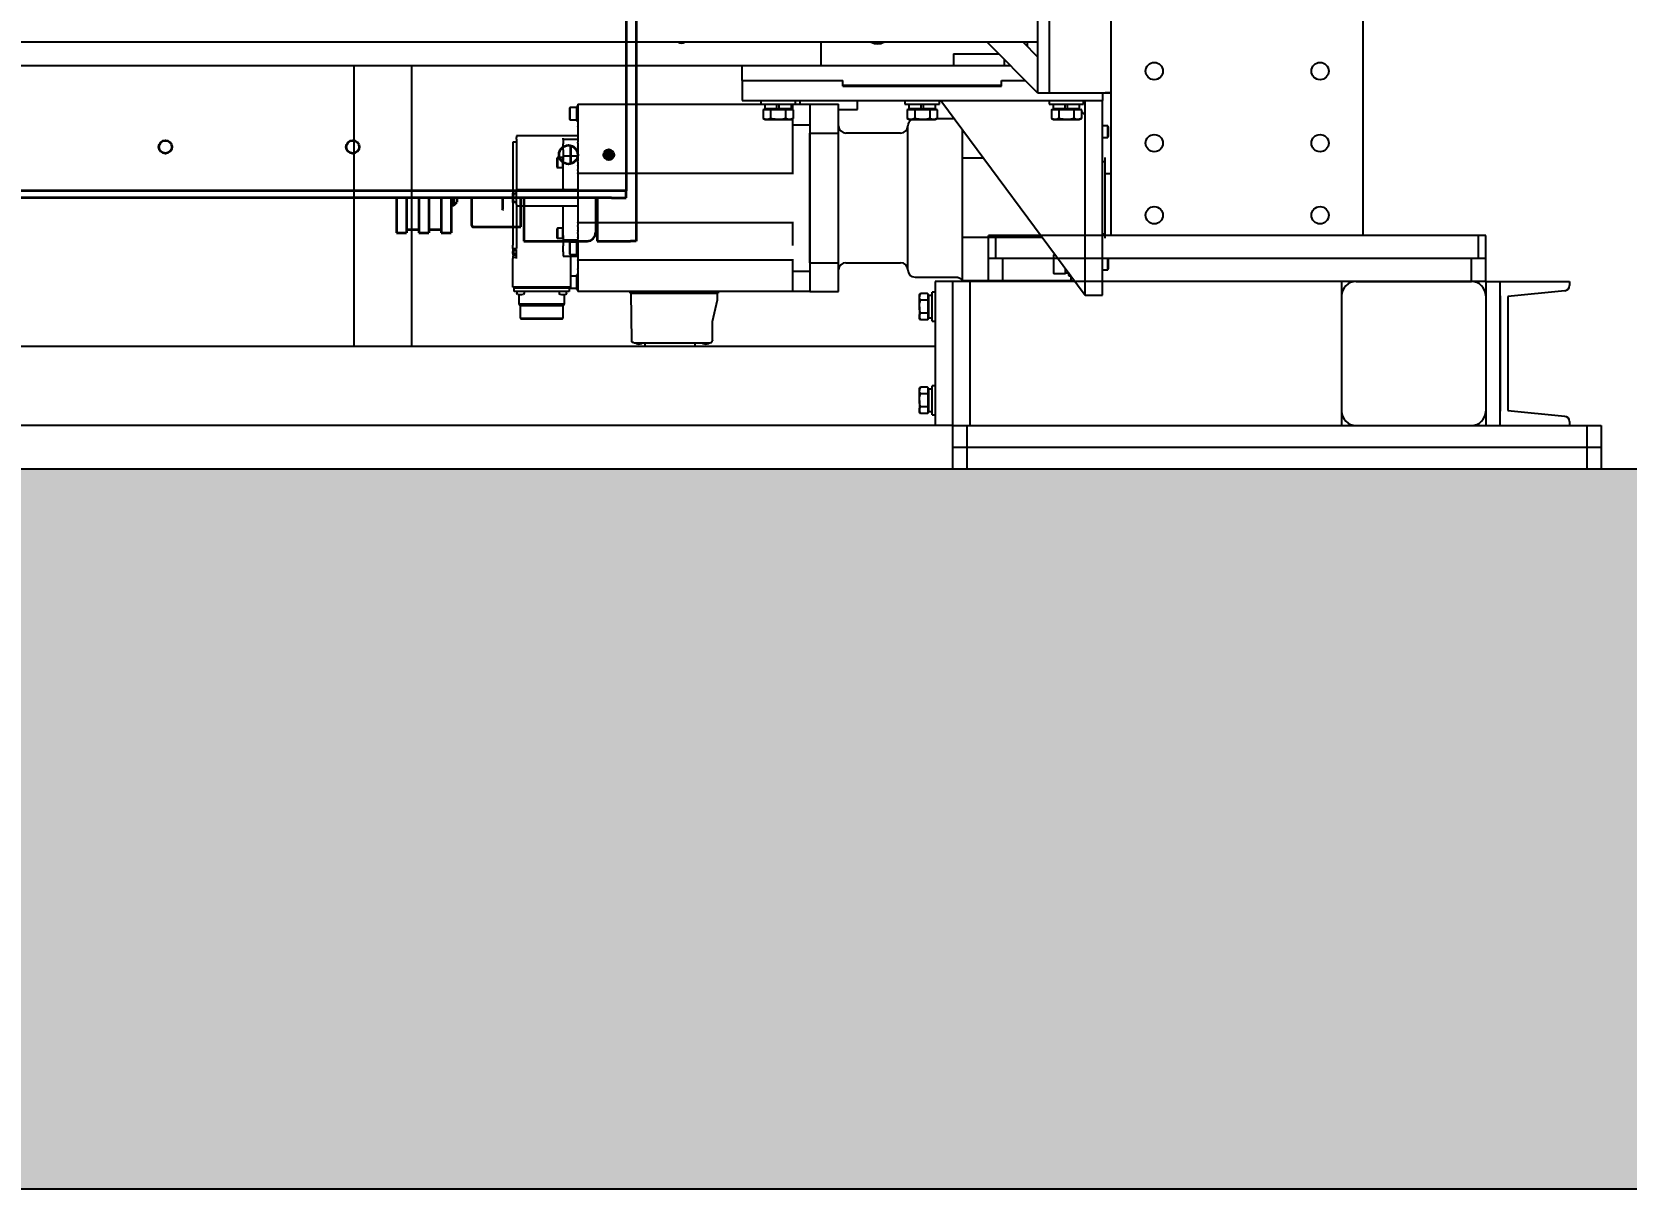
# Model space of a CAD drawing. Header units: millimetres. Extents: x 2509 to 128734, y 2492 to 91667.
# Drawn here: x 116866 to 117972, y 39794 to 40597 of the extents above; entities that cross this region are included whole.
import ezdxf

# ---------------------------------------------------------------- set-up
doc = ezdxf.new("R2010")
doc.units = ezdxf.units.MM
doc.layers.add('SR-提升机', color=7, linetype='Continuous')
doc.layers.add('SR-货物', color=7, linetype='Continuous', lineweight=35)
doc.layers.add('SR-输送线', color=7, linetype='Continuous', lineweight=35)
doc.styles.add('DIM_FONT', font='SIMPLEX.shx', dxfattribs={"width": 0.8})
doc.dimstyles.new('DIMN25', dxfattribs={"dimscale": 0.25, "dimtxt": 300, "dimasz": 100, "dimexe": 250, "dimexo": 300, "dimgap": 150, "dimtad": 1, "dimdec": 0, "dimzin": 0, "dimdsep": 46, "dimtxsty": 'DIM_FONT', "dimblk": 'ARCHTICK', "dimcen": 0.09, "dimclrt": 7, "dimazin": 2, "dimtfac": 1, "dimtdec": 0, "dimtix": 1, "dimtmove": 2, "dimatfit": 3, "dimfxl": 1, "dimtolj": 1, "dimtzin": 0, "dimarcsym": 0})

# ---------------------------------------------------------------- blocks, each defined once
blk = doc.blocks.new('_ArchTick')
at = {"color": 0, "linetype": 'ByBlock', "const_width": 0.15}
blk.add_lwpolyline([(-0.5, -0.5), (0.5, 0.5)], dxfattribs=at)
blk = doc.blocks.new('*D266')
at = {"color": 0, "lineweight": -2, "transparency": 16777216}
for p, q in [((117639.3, 46691.5), (118583.7, 46691.5)), ((118521.2, 46691.5), (118521.2, 40293.9)), ((118029.6, 40293.9), (118583.7, 40293.9))]:
    blk.add_line(p, q, dxfattribs=at)
at = {"layer": 'DEFPOINTS', "color": 0, "transparency": 16777216}
for p in [(117564.3, 46691.5), (117954.6, 40293.9), (118521.2, 40293.9)]:
    blk.add_point(p, dxfattribs=at)
at = {"color": 0, "lineweight": -2, "transparency": 16777216, "xscale": 25, "yscale": 25, "zscale": 25}
for p, rotation in [((118521.2, 46691.5), 90), ((118521.2, 40293.9), 270)]:
    blk.add_blockref('_ArchTick', p, dxfattribs=dict(at, rotation=rotation))
at = {"color": 7, "transparency": 16777216, "insert": (118446.2, 43492.7), "char_height": 75, "attachment_point": 5, "rotation": 90, "style": 'DIM_FONT'}
blk.add_mtext('\\A1;6398', dxfattribs=at)
blk = doc.blocks.new('提升平台内链条机-3')
at = {"color": 7, "linetype": 'Continuous', "lineweight": 35}
for p, q in [((117270.1, -28944.3), (117270.1, -29249.3)), ((117263.1, -29048.3), (117263.1, -29210.3)), ((117224.6, -29183), (117224.6, -29194)), ((117224.6, -29194), (117224.6, -29195.6)), ((117249.1, -29189.1), (117253.1, -29189.1)), ((117263.1, -29210.3), (117263.1, -29214.3)), ((117253.1, -29214.3), (116093.1, -29214.3)), ((117253.1, -29219.3), (116093.1, -29219.3)), ((117103.9, -29219.3), (117103.9, -29243.5)), ((117110.9, -29219.3), (117110.9, -29243.5)), ((117119.4, -29219.3), (117119.4, -29243.5)), ((117126.4, -29219.3), (117126.4, -29243.5)), ((117134.9, -29219.3), (117134.9, -29243.5)), ((117141.9, -29219.3), (117141.9, -29243.5)), ((117143.7, -29224.3), (117143.7, -29219.3)), ((117145.7, -29219.3), (117145.7, -29222.3)), ((117156.1, -29238.5), (117156.1, -29219.3)), ((117177.6, -29227.3), (117177.6, -29219.3)), ((117190.1, -29234.4), (117190.1, -29219.3)), ((117192.1, -29219.3), (117192.1, -29249.3)), ((117242.1, -29219.3), (117242.1, -29243.3)), ((117243.1, -29219.3), (117243.1, -29249.3)), ((117263.1, -29214.3), (117253.1, -29214.3)), ((117253.1, -29219.3), (117263.1, -29219.3)), ((117263.1, -29219.3), (117263.1, -29214.3)), ((117141.9, -29224.3), (117143.7, -29224.3)), ((117143.7, -29224.3), (117145.7, -29222.3)), ((117177.5, -29227.7), (117177.6, -29227.3)), ((117103.9, -29243.5), (117110.9, -29243.5)), ((117110.9, -29241.3), (117119.4, -29241.3)), ((117119.4, -29243.5), (117126.4, -29243.5)), ((117119.4, -29243.5), (117126.4, -29243.5)), ((117126.4, -29241.3), (117134.9, -29241.3)), ((117134.9, -29243.5), (117141.9, -29243.5)), ((117156.9, -29239.3), (117190.1, -29239.3)), ((117190.1, -29239.3), (117190.1, -29234.4)), ((117242.1, -29242.2), (117243.1, -29242.2)), ((117192.1, -29249.3), (117204.1, -29249.3)), ((117204.1, -29249.3), (117236.1, -29249.3)), ((117243.1, -29249.3), (117266.1, -29249.3)), ((117270.1, -29249.3), (117266.1, -29249.3))]:
    blk.add_line(p, q, dxfattribs=at)
for centre, radius in [((116943.5, -29183.9), 4.5), ((117073.5, -29183.9), 4.5), ((117223.1, -29189.3), 6.5), ((117251.1, -29189.3), 3.5), ((117251.1, -29189.3), 2)]:
    blk.add_circle(centre, radius, dxfattribs=at)
for centre, radius, start, end in [((117156.9, -29238.5), 0.778, 180, 270), ((117236.1, -29243.3), 6, 270, 0)]:
    blk.add_arc(centre, radius, start, end, dxfattribs=at)
blk = doc.blocks.new('三代车提升机底框正视图')
at = {"layer": 'SR-提升机'}
for p, q in [((926, 132), (926, 1976)), ((1101, 132), (1101, 1976)), ((875, 361), (875, 231)), ((883, 361), (883, 231)), ((875, 266), (-875, 266)), ((724.8, 250), (724.8, 266)), ((875, 231), (840, 266)), ((865, 266), (875, 256)), ((867.8, 266), (867.8, 263.2)), ((816.8, 258), (816.8, 250)), ((816.8, 258), (848, 258)), ((-856, 250), (724.8, 250)), ((401, 55), (401, 250)), ((441, 55), (441, 250)), ((670, 239.5), (670, 250)), ((724.8, 250), (816.8, 250)), ((816.8, 250), (851.8, 250)), ((851.8, 254.2), (851.8, 250)), ((851.8, 250), (856, 250)), ((670, 239.5), (670, 225.5)), ((670, 239.5), (740, 239.5)), ((740, 235.5), (740, 239.5)), ((850, 236), (740, 236)), ((740, 235.5), (850, 235.5)), ((750, 235.5), (750, 236)), ((789, 236), (789, 235.5)), ((801, 235.5), (801, 236)), ((820, 236), (820, 235.5)), ((837.3, 235.5), (838.3, 236)), ((850, 235.5), (850, 239.5)), ((850, 239.5), (866.5, 239.5)), ((556, 221.5), (555.2, 221.5)), ((555.2, 221.5), (555.2, 216.5)), ((556, 223), (683, 223)), ((556, 223), (556, 222.5)), ((556, 222.5), (556, 207.6)), ((670, 225.5), (920, 225.5)), ((683, 225.5), (683, 223)), ((683, 223), (695, 223)), ((685.8, 223), (685.8, 219.9)), ((694.2, 219.9), (694.2, 223)), ((695, 223), (707, 223)), ((695.8, 219.9), (695.8, 223)), ((704.2, 219.9), (704.2, 223)), ((705, 223), (705, 219.4)), ((707, 223), (707, 225.5)), ((707, 223), (717, 223)), ((710, 225.5), (710, 223)), ((717, 223), (737, 223)), ((717, 223), (717, 208.8)), ((737, 203), (737, 223)), ((750, 219.3), (750, 225.5)), ((783, 225.5), (783, 223)), ((783, 223), (795, 223)), ((785.8, 223), (785.8, 219.9)), ((794.2, 219.9), (794.2, 223)), ((795, 223), (807, 223)), ((795.8, 219.9), (795.8, 223)), ((804.2, 219.9), (804.2, 223)), ((807, 223), (807, 225.5)), ((808, 225.5), (908, 90.5)), ((875, 231), (883, 231)), ((883, 231), (926, 231)), ((883, 225.5), (883, 223)), ((883, 223), (895, 223)), ((885.8, 223), (885.8, 219.9)), ((894.2, 219.9), (894.2, 223)), ((895, 223), (907, 223)), ((895.8, 219.9), (895.8, 223)), ((904.2, 219.9), (904.2, 223)), ((907, 223), (907, 225.5)), ((908, 90.5), (908, 225.5)), ((920, 231), (920, 225.5)), ((920, 90.5), (920, 225.5)), ((926, 231), (922, 231)), ((550.6, 220.7), (550.2, 220.3)), ((550.2, 220.3), (550.2, 216.5)), ((550.2, 216.5), (550.2, 212.7)), ((550.2, 212.7), (550.6, 212.3)), ((555.2, 220.7), (550.6, 220.7)), ((550.6, 220.7), (550.6, 216.5)), ((550.6, 216.5), (550.6, 212.3)), ((550.6, 212.3), (555.2, 212.3)), ((555.2, 216.5), (555.2, 211.5)), ((555.2, 211.5), (556, 211.5)), ((685, 219.3), (684.6, 219.1)), ((684.6, 219.1), (685, 219.3)), ((684.6, 219.1), (684.6, 213.2)), ((684.6, 213.2), (686, 212.4)), ((685, 219.3), (687.2, 219.3)), ((685, 219.3), (685, 219.3)), ((694.2, 219.9), (685.8, 219.9)), ((686, 219.9), (686, 219.3)), ((686, 212.4), (687.2, 212.4)), ((687.2, 219.3), (689.4, 219.3)), ((687.2, 212.4), (695, 212.4)), ((689.4, 219.3), (689.8, 219.1)), ((690.6, 219.3), (689.4, 219.3)), ((689.8, 219.1), (690.6, 219.3)), ((689.8, 219.1), (689.8, 213.2)), ((690.6, 219.3), (695, 219.3)), ((694.2, 219.9), (695.8, 219.9)), ((695, 219.3), (699.4, 219.3)), ((695, 212.4), (702.8, 212.4)), ((704.2, 219.9), (695.8, 219.9)), ((699.4, 219.3), (700.2, 219.1)), ((700.6, 219.3), (699.4, 219.3)), ((700.2, 219.1), (700.6, 219.3)), ((700.2, 219.1), (700.2, 213.2)), ((700.6, 219.3), (702.8, 219.3)), ((702.8, 219.3), (705, 219.3)), ((702.8, 212.4), (704, 212.4)), ((704, 219.3), (704, 219.9)), ((704, 212.4), (705.4, 213.2)), ((705.4, 219.1), (705, 219.3)), ((705, 219.3), (705.4, 219.1)), ((705, 219.3), (705, 219.3)), ((705, 213), (705, 208.8)), ((705.4, 219.1), (705.4, 213.2)), ((737, 219.3), (750, 219.3)), ((785, 219.3), (784.6, 219.1)), ((784.6, 219.1), (785, 219.3)), ((784.6, 219.1), (784.6, 213.2)), ((784.6, 213.2), (786, 212.4)), ((785, 219.3), (787.2, 219.3)), ((785, 219.3), (785, 219.3)), ((794.2, 219.9), (785.8, 219.9)), ((786, 219.9), (786, 219.3)), ((786, 212.4), (787.2, 212.4)), ((787.2, 219.3), (789.4, 219.3)), ((787.2, 212.4), (795, 212.4)), ((789.4, 219.3), (789.8, 219.1)), ((790.6, 219.3), (789.4, 219.3)), ((789.8, 219.1), (790.6, 219.3)), ((789.8, 219.1), (789.8, 213.2)), ((790.6, 219.3), (795, 219.3)), ((794.2, 219.9), (795.8, 219.9)), ((795, 219.3), (799.4, 219.3)), ((795, 212.4), (802.8, 212.4)), ((804.2, 219.9), (795.8, 219.9)), ((799.4, 219.3), (800.2, 219.1)), ((800.6, 219.3), (799.4, 219.3)), ((800.2, 219.1), (800.6, 219.3)), ((800.2, 219.1), (800.2, 213.2)), ((800.6, 219.3), (802.8, 219.3)), ((802.8, 219.3), (805, 219.3)), ((802.8, 212.4), (804, 212.4)), ((804, 219.3), (804, 219.9)), ((804, 212.4), (805.4, 213.2)), ((805.4, 219.1), (805, 219.3)), ((805, 219.3), (805.4, 219.1)), ((805, 219.3), (805, 219.3)), ((817.3, 213), (805, 213)), ((805.4, 219.1), (805.4, 213.2)), ((885, 219.3), (884.6, 219.1)), ((884.6, 219.1), (885, 219.3)), ((884.6, 219.1), (884.6, 213.2)), ((884.6, 213.2), (886, 212.4)), ((885, 219.3), (887.2, 219.3)), ((885, 219.3), (885, 219.3)), ((894.2, 219.9), (885.8, 219.9)), ((886, 219.9), (886, 219.3)), ((886, 212.4), (887.2, 212.4)), ((887.2, 219.3), (889.4, 219.3)), ((887.2, 212.4), (895, 212.4)), ((889.4, 219.3), (889.8, 219.1)), ((890.6, 219.3), (889.4, 219.3)), ((889.8, 219.1), (890.6, 219.3)), ((889.8, 219.1), (889.8, 213.2)), ((890.6, 219.3), (895, 219.3)), ((894.2, 219.9), (895.8, 219.9)), ((895, 219.3), (899.4, 219.3)), ((895, 212.4), (902.8, 212.4)), ((904.2, 219.9), (895.8, 219.9)), ((899.4, 219.3), (900.2, 219.1)), ((900.6, 219.3), (899.4, 219.3)), ((900.2, 219.1), (900.6, 219.3)), ((900.2, 219.1), (900.2, 213.2)), ((900.6, 219.3), (902.8, 219.3)), ((902.8, 219.3), (905, 219.3)), ((902.8, 212.4), (904, 212.4)), ((904, 219.3), (904, 219.9)), ((904.2, 219.3), (904, 219.5)), ((904, 212.4), (905.4, 213.2)), ((905.4, 219.1), (905, 219.3)), ((905, 219.3), (905.4, 219.1)), ((905, 219.3), (905, 219.3)), ((905.4, 219.1), (905.4, 213.2)), ((908, 215.5), (905.4, 218.1)), ((556, 201), (513.5, 201)), ((513.5, 201), (513.5, 200)), ((513.5, 198.8), (513.5, 200)), ((546, 198.5), (546, 199.5)), ((556, 207.3), (556, 207.6)), ((556, 207.3), (556, 200.8)), ((556, 200.6), (556, 200.8)), ((556, 200.6), (556, 199.7)), ((556, 199.7), (556, 197.3)), ((705, 208.8), (705, 198.5)), ((705, 208.8), (717, 208.8)), ((717, 208.8), (717, 107.2)), ((717, 203), (737, 203)), ((717, 113), (717, 203)), ((737, 113), (737, 203)), ((780, 203), (742, 203)), ((785, 158), (785, 208)), ((823, 185.5), (823, 205.3)), ((923.7, 208), (920, 208)), ((920, 200), (923.7, 200)), ((924.3, 206.9), (923.7, 208)), ((923.7, 200), (923.7, 208)), ((923.7, 200), (924.3, 201)), ((924.3, 201), (924.3, 206.9)), ((513.5, 196.7), (511, 196.7)), ((511, 196.7), (511, 161.8)), ((511, 196.7), (511, 196.7)), ((513.5, 198.8), (513.5, 196.8)), ((513.5, 196.8), (513.5, 165.1)), ((556, 198.5), (546, 198.5)), ((546, 198.5), (546, 195.5)), ((546, 191.3), (546, 195.5)), ((546, 191.3), (546, 189.8)), ((546, 189.8), (546, 187.6)), ((556, 197.3), (556, 196.6)), ((556, 195.9), (556, 196.6)), ((556, 195.9), (556, 193.5)), ((556, 193.3), (556, 193.5)), ((556, 193.3), (556, 192.7)), ((556, 192.7), (556, 190.3)), ((556, 190.3), (556, 189.9)), ((556, 189.2), (556, 189.9)), ((556, 189.2), (556, 186.8)), ((705, 198.5), (705, 191.5)), ((705, 191.5), (705, 185)), ((541.9, 186), (541.5, 185.6)), ((541.5, 179.4), (541.9, 179)), ((545.5, 186), (541.9, 186)), ((541.9, 186), (541.9, 182.5)), ((541.9, 182.5), (541.9, 179)), ((541.9, 179), (545.5, 179)), ((546, 186.5), (545.5, 186.5)), ((545.5, 186.5), (545.5, 182.5)), ((545.5, 182.5), (545.5, 178.5)), ((545.5, 178.5), (546, 178.5)), ((546, 187.6), (546, 187)), ((556, 187), (546, 187)), ((546, 187), (546, 184)), ((546, 164.5), (546, 184)), ((556, 186.5), (556, 186.8)), ((556, 186.5), (556, 186.2)), ((556, 186.2), (556, 183.8)), ((556, 183.8), (556, 183.6)), ((556, 182.9), (556, 183.6)), ((556, 182.9), (556, 180.7)), ((556, 180.4), (556, 180.7)), ((556, 180.4), (556, 180.2)), ((556, 180.2), (556, 177.8)), ((556, 177.7), (556, 177.8)), ((556, 177.1), (556, 177.7)), ((556, 177.1), (556, 175.4)), ((705, 185), (705, 179)), ((705, 179), (705, 174.5)), ((823, 175.1), (823, 185.5)), ((837.6, 185.5), (823, 185.5)), ((922, 183), (920, 183)), ((922, 169.8), (922, 186)), ((556, 175), (556, 175.4)), ((705, 175), (556, 175)), ((556, 175), (556, 174.5)), ((556, 174.5), (556, 141.5)), ((823, 140.9), (823, 175.1)), ((922, 175), (926, 175)), ((922, 130), (922, 169.8)), ((511, 161.8), (511, 161.3)), ((511, 161.3), (513.5, 161.3)), ((511, 154.8), (511, 161.3)), ((513.5, 160.8), (512.5, 160.8)), ((512.5, 155.2), (513.5, 155.2)), ((513.5, 165.1), (513.5, 163.5)), ((556, 163.5), (513.5, 163.5)), ((513.5, 163.5), (513.5, 162.5)), ((513.5, 153.5), (513.5, 162.5)), ((546, 164.5), (546, 163.5)), ((785, 108), (785, 158)), ((513.5, 154.8), (511, 154.8)), ((511, 154.8), (511, 154.2)), ((511, 154.2), (511, 125.2)), ((513.5, 153.5), (513.5, 152.5)), ((513.5, 152.5), (556, 152.5)), ((513.5, 152.5), (513.5, 150.9)), ((513.5, 150.9), (513.5, 124.5)), ((546, 151.5), (546, 152.5)), ((546, 132), (546, 151.5)), ((541.9, 137), (541.5, 136.6)), ((545.5, 137), (541.9, 137)), ((541.9, 137), (541.9, 133.5)), ((541.9, 133.5), (541.9, 130)), ((546, 137.5), (545.5, 137.5)), ((545.5, 137.5), (545.5, 133.5)), ((545.5, 133.5), (545.5, 129.5)), ((556, 141.5), (556, 141)), ((556, 141), (705, 141)), ((556, 140.6), (556, 141)), ((556, 140.6), (556, 138.9)), ((556, 138.3), (556, 138.9)), ((556, 138.2), (556, 138.3)), ((556, 138.2), (556, 135.8)), ((556, 135.8), (556, 135.6)), ((556, 135.3), (556, 135.6)), ((556, 135.3), (556, 134.1)), ((556, 133.4), (556, 134.1)), ((556, 133.4), (556, 133.2)), ((556, 133.2), (556, 130.8)), ((705, 141.5), (705, 137)), ((705, 137), (705, 132)), ((823, 130.5), (823, 140.9)), ((920, 133), (922, 133)), ((511, 123), (511, 125.2)), ((511, 123), (513.5, 123)), ((511, 123), (511, 122.8)), ((511, 122.8), (511, 122.2)), ((513.5, 122.2), (511, 122.2)), ((511, 122.2), (511, 122.1)), ((511, 122.1), (511, 121.7)), ((511, 121.7), (513.5, 121.7)), ((513.5, 124.5), (513.5, 123)), ((513.5, 116), (513.5, 122.2)), ((541.5, 130.4), (541.9, 130)), ((541.9, 130), (545.5, 130)), ((545.5, 129.5), (546, 129.5)), ((546, 132), (546, 129)), ((546, 129), (556, 129)), ((546, 129), (546, 128.4)), ((546, 128.4), (546, 126.2)), ((546, 126.2), (546, 124.7)), ((546, 120.5), (546, 124.7)), ((550.6, 127.2), (550.2, 126.8)), ((550.2, 126.8), (550.2, 123)), ((550.2, 123), (550.2, 119.2)), ((555.2, 127.2), (550.6, 127.2)), ((550.6, 127.2), (550.6, 123)), ((550.6, 123), (550.6, 118.8)), ((556, 128), (555.2, 128)), ((555.2, 128), (555.2, 123)), ((555.2, 123), (555.2, 118)), ((556, 130.8), (556, 130.5)), ((556, 130.2), (556, 130.5)), ((556, 130.2), (556, 129.3)), ((556, 128.6), (556, 129.3)), ((556, 128.6), (556, 125.3)), ((556, 125.3), (556, 124.9)), ((556, 124.9), (556, 115.5)), ((705, 132), (705, 124.9)), ((823, 100.5), (823, 130.5)), ((878.4, 130.5), (823, 130.5)), ((841, 116), (841, 132)), ((846, 132), (841, 132)), ((846, 116), (846, 132)), ((1181, 132), (846, 132)), ((1181, 116), (1181, 132)), ((1186, 132), (1181, 132)), ((1186, 116), (1186, 132)), ((511, 121.4), (511, 120.9)), ((511, 119.5), (511, 120.9)), ((511, 118.8), (511, 118.5)), ((511, 118.5), (513.5, 118.5)), ((511, 118.1), (511, 116.7)), ((513.5, 116.7), (511, 116.7)), ((511, 116.7), (511, 116)), ((511, 96), (511, 116)), ((512.5, 119.4), (513.5, 119.4)), ((546, 120.5), (546, 117.5)), ((546, 117.5), (556, 117.5)), ((550.2, 119.2), (550.6, 118.8)), ((550.6, 118.8), (555.2, 118.8)), ((551, 117.5), (551, 96)), ((555.2, 118), (556, 118)), ((556, 115.5), (556, 115)), ((556, 115), (705, 115)), ((556, 114.8), (556, 115)), ((556, 114.8), (556, 108.7)), ((705, 115.5), (705, 107.2)), ((717, 113), (737, 113)), ((737, 93), (737, 113)), ((742, 113), (780, 113)), ((841, 100), (841, 116)), ((846, 116), (841, 116)), ((1181, 116), (846, 116)), ((851, 100), (851, 116)), ((1176, 116), (851, 116)), ((886.3, 112), (886.3, 118.4)), ((886.3, 105.6), (886.3, 112)), ((887.2, 118.5), (886.4, 118.5)), ((923.7, 116), (920, 116)), ((924.3, 115), (923.7, 116)), ((923.7, 108), (923.7, 116)), ((924.3, 109.1), (924.3, 115)), ((1176, 100), (1176, 116)), ((1186, 116), (1181, 116)), ((1186, 100), (1186, 116)), ((555.2, 103.8), (551, 103.8)), ((556, 104.5), (555.2, 104.5)), ((555.2, 104.5), (555.2, 99.5)), ((556, 108.4), (556, 108.7)), ((556, 108.4), (556, 93.5)), ((705, 107.2), (717, 107.2)), ((705, 107.2), (705, 93)), ((717, 107.2), (717, 93)), ((790, 103), (818.7, 103)), ((816, 100), (804, 100)), ((804, 100), (804, 90)), ((816, 100), (816, 90)), ((828, 100), (816, 100)), ((898, 100.5), (823, 100.5)), ((828, 100), (828, 90)), ((841, 100), (828, 100)), ((851, 100), (841, 100)), ((1176, 100), (851, 100)), ((886.4, 105.5), (894.3, 105.5)), ((894.3, 105.5), (894.3, 109)), ((894.3, 105.9), (896.4, 105.9)), ((896.4, 106.2), (896.4, 104.4)), ((896.4, 104.4), (896.8, 104)), ((896.8, 105.6), (896.8, 104)), ((896.8, 104), (898, 104)), ((898, 104), (898, 100.5)), ((898, 100.5), (900.6, 100.5)), ((920, 108), (923.7, 108)), ((923.7, 108), (924.3, 109.1)), ((1086, 100), (1086, 90)), ((1096, 100), (1176, 100)), ((1186, 100), (1176, 100)), ((1186, 100), (1196, 100)), ((1186, 100), (1186, 90)), ((1196, 0), (1196, 100)), ((1196, 100), (1244, 100)), ((1244, 100), (1244, 97.1)), ((551, 96), (511, 96)), ((512, 96), (512, 95.3)), ((512, 93), (512, 95.3)), ((550, 95.3), (512, 95.3)), ((550, 93), (512, 93)), ((513.6, 93), (513.7, 92.1)), ((515.1, 91), (515.1, 84.4)), ((519, 92.1), (519.1, 93)), ((542.9, 93), (543, 92.1)), ((546.9, 84.4), (546.9, 91)), ((548.3, 92.1), (548.4, 93)), ((550, 96), (550, 95.3)), ((550, 95.3), (550, 93)), ((550.2, 96), (550.2, 95.6)), ((550.2, 95.6), (550.6, 95.3)), ((550.6, 96), (550.6, 95.3)), ((550.6, 95.3), (555.2, 95.3)), ((555.2, 99.5), (555.2, 94.5)), ((555.2, 94.5), (556, 94.5)), ((556, 93.5), (556, 93)), ((705, 93), (556, 93)), ((592.4, 92), (592.4, 93)), ((592.4, 92), (653.4, 92)), ((592.8, 92), (593.4, 59)), ((652.9, 87.3), (652.9, 92)), ((653.4, 93), (653.4, 92)), ((717, 93), (705, 93)), ((717, 93), (737, 93)), ((793.7, 91.7), (793, 90.5)), ((793, 90.5), (793, 89.4)), ((793, 82.5), (793, 89.4)), ((798.7, 91.7), (793.7, 91.7)), ((798.8, 91.5), (798.7, 91.7)), ((798.7, 91.7), (798.8, 91.5)), ((798.8, 91.5), (798.8, 89.4)), ((798.8, 91.5), (798.8, 91.5)), ((799.4, 90.5), (798.8, 90.5)), ((798.8, 89.4), (798.8, 87.3)), ((799.4, 90.5), (799.4, 74.5)), ((802, 90.2), (799.4, 90.2)), ((804, 92.5), (802, 92.5)), ((802, 72.5), (802, 92.5)), ((804, 90), (804, 10)), ((816, 90), (816, 10)), ((828, 90), (828, 10)), ((908, 90.5), (920, 90.5)), ((1086, 90), (1086, 10)), ((1186, 90), (1186, 10)), ((1196, 90), (1196, 10)), ((1240.8, 93.6), (1201.3, 89.6)), ((1201.3, 89.6), (1201.3, 10.4)), ((515.1, 84.4), (516.1, 83.4)), ((515.1, 84.4), (531, 84.4)), ((516.1, 83.4), (516.1, 74.5)), ((516.1, 83.4), (531, 83.4)), ((531, 84.4), (546.9, 84.4)), ((531, 83.4), (545.9, 83.4)), ((545.9, 83.4), (546.9, 84.4)), ((545.9, 74.5), (545.9, 83.4)), ((649.4, 72.3), (652.9, 87.3)), ((793, 82.5), (793, 75.6)), ((798.7, 87.1), (793.7, 87.1)), ((798.7, 77.9), (793.7, 77.9)), ((798.8, 87.3), (798.7, 87.1)), ((798.7, 87.1), (798.8, 86.7)), ((798.8, 78.3), (798.7, 77.9)), ((798.7, 77.9), (798.8, 77.7)), ((798.8, 86.7), (798.8, 87.3)), ((798.8, 86.7), (798.8, 82.5)), ((798.8, 82.5), (798.8, 78.3)), ((798.8, 77.7), (798.8, 78.3)), ((798.8, 77.7), (798.8, 75.6)), ((516.1, 74.5), (516.6, 74)), ((516.1, 74.5), (531, 74.5)), ((531, 74.5), (545.9, 74.5)), ((545.4, 74), (545.9, 74.5)), ((649.4, 59), (649.4, 72.3)), ((793, 75.6), (793, 74.5)), ((793, 74.5), (793.7, 73.3)), ((798.7, 73.3), (793.7, 73.3)), ((798.7, 73.3), (798.8, 73.5)), ((798.8, 73.5), (798.7, 73.3)), ((798.8, 75.6), (798.8, 73.5)), ((798.8, 74.5), (799.4, 74.5)), ((798.8, 73.5), (798.8, 73.5)), ((799.4, 74.8), (802, 74.8)), ((802, 72.5), (804, 72.5)), ((593.4, 59), (593.4, 58.9)), ((594.9, 57.5), (647.9, 57.5)), ((602.5, 57.5), (602.5, 55)), ((637.5, 55), (637.5, 57.5)), ((649.4, 59), (649.4, 58.9)), ((-804, 55), (804, 55)), ((793.7, 26.7), (793, 25.5)), ((793, 25.5), (793, 24.4)), ((793, 17.5), (793, 24.4)), ((798.7, 26.7), (793.7, 26.7)), ((798.8, 26.5), (798.7, 26.7)), ((798.7, 26.7), (798.8, 26.5)), ((798.8, 22.3), (798.7, 22.1)), ((798.8, 26.5), (798.8, 24.4)), ((798.8, 26.5), (798.8, 26.5)), ((799.4, 25.5), (798.8, 25.5)), ((798.8, 24.4), (798.8, 22.3)), ((798.8, 21.7), (798.8, 22.3)), ((799.4, 25.5), (799.4, 9.5)), ((802, 25.2), (799.4, 25.2)), ((804, 27.5), (802, 27.5)), ((802, 7.5), (802, 27.5)), ((793, 17.5), (793, 10.6)), ((798.7, 22.1), (793.7, 22.1)), ((798.7, 12.9), (793.7, 12.9)), ((798.7, 22.1), (798.8, 21.7)), ((798.8, 13.3), (798.7, 12.9)), ((798.7, 12.9), (798.8, 12.7)), ((798.8, 21.7), (798.8, 17.5)), ((798.8, 17.5), (798.8, 13.3)), ((798.8, 12.7), (798.8, 13.3)), ((798.8, 12.7), (798.8, 10.6)), ((804, 0), (-804, 0)), ((793, 10.6), (793, 9.5)), ((793, 9.5), (793.7, 8.3)), ((798.7, 8.3), (793.7, 8.3)), ((798.7, 8.3), (798.8, 8.5)), ((798.8, 8.5), (798.7, 8.3)), ((798.8, 10.6), (798.8, 8.5)), ((798.8, 9.5), (799.4, 9.5)), ((798.8, 8.5), (798.8, 8.5)), ((799.4, 9.8), (802, 9.8)), ((802, 7.5), (804, 7.5)), ((804, 10), (804, 0)), ((816, 0), (804, 0)), ((816, 10), (816, 0)), ((816, 0), (816, -15)), ((816, 0), (826, 0)), ((826, 0), (826, -15)), ((826, 0), (1256, 0)), ((828, 10), (828, 0)), ((1086, 10), (1086, 0)), ((1186, 10), (1186, 0)), ((1201.3, 10.4), (1240.8, 6.4)), ((1244, 2.9), (1244, 0)), ((1256, 0), (1256, -15)), ((1256, 0), (1266, 0)), ((1266, 0), (1266, -15)), ((816, -15), (816, -30)), ((816, -15), (826, -15)), ((826, -15), (826, -30)), ((826, -15), (1256, -15)), ((1256, -15), (1256, -30)), ((1256, -15), (1266, -15)), ((1266, -15), (1266, -30)), ((816, -30), (826, -30)), ((826, -30), (1256, -30)), ((1256, -30), (1266, -30))]:
    blk.add_line(p, q, dxfattribs=at)
at = {"layer": 'SR-提升机', "flags": 128}
blk.add_lwpolyline([(841.7, 236), (842.3, 235.7), (842.7, 235.5)], dxfattribs=at)
at = {"layer": 'SR-提升机'}
for centre in [(956, 246), (1071, 246), (956, 196), (1071, 196), (956, 146), (1071, 146)]:
    blk.add_circle(centre, 6, dxfattribs=at)
for centre, radius, start, end in [((628, 270), 4.5, 242.734, 297.266), ((764, 275), 10, 244.1581, 295.8419), ((790, 208), 5, 118.3576, 180), ((742, 208), 5, 180, 270), ((780, 208), 5, 270, 0), ((518.2, 158), 7, 162.5424, 197.4576), ((512.5, 159.8), 1, 90, 162.5424), ((512.5, 156.2), 1, 197.4576, 270), ((512.5, 120.4), 1, 197.4804, 270), ((742, 108), 5, 90, 180), ((780, 108), 5, 0, 90), ((886.4, 118.4), 0.1, 90, 180), ((790, 108), 5, 180, 270), ((886.4, 105.6), 0.1, 180, 270), ((1096, 90), 10, 90, 180), ((1176, 90), 10, 0, 90), ((514.6, 92.1), 1, 185, 253.8094), ((516.3, 97.9), 7, 253.8316, 270), ((516.3, 97.9), 7, 270, 286.1956), ((518, 92.1), 1, 286.1956, 355), ((544, 92.1), 1, 185, 253.8094), ((545.7, 97.9), 7, 253.8316, 270), ((545.7, 97.9), 7, 270, 286.1956), ((547.4, 92.1), 1, 286.1956, 355), ((1240.5, 97.1), 3.5, 275.7106, 0), ((596.7, 57.9), 1, 201.1279, 253.729), ((598.4, 63.6), 7, 253.7522, 270), ((598.4, 63.6), 7, 270, 286.2764), ((600.1, 57.9), 1, 286.2764, 338.9047), ((643.2, 57.9), 1, 201.1279, 253.729), ((644.9, 63.6), 7, 253.7522, 270), ((644.9, 63.6), 7, 270, 286.2764), ((646.6, 57.9), 1, 286.2764, 338.9047), ((1096, 10), 10, 180, 270), ((1176, 10), 10, 270, 0), ((1240.5, 2.9), 3.5, 0, 84.2894)]:
    blk.add_arc(centre, radius, start, end, dxfattribs=at)
for points, knots in [([(687.2, 212.4), (687.1, 212.4), (686.7, 212.4), (685.8, 212.6), (685, 213), (684.6, 213.2)], [0, 0, 0, 0, 0.07009, 0.530784, 1, 1, 1, 1]), ([(689.8, 213.2), (689.4, 213), (688.5, 212.5), (687.6, 212.4), (687.2, 212.4)], [0, 0, 0, 0, 0.495458, 1, 1, 1, 1]), ([(695, 212.4), (693.6, 212.5), (691.8, 212.6), (690.1, 213.1), (689.8, 213.2)], [0, 0, 0, 0, 0.803647, 1, 1, 1, 1]), ([(700.2, 213.2), (698.9, 212.9), (697.1, 212.4), (695.4, 212.4), (695, 212.4)], [0, 0, 0, 0, 0.779636, 1, 1, 1, 1]), ([(702.8, 212.4), (702.7, 212.4), (702.3, 212.4), (701.4, 212.6), (700.6, 213), (700.2, 213.2)], [0, 0, 0, 0, 0.07009, 0.530784, 1, 1, 1, 1]), ([(705.4, 213.2), (705, 213), (704.1, 212.5), (703.2, 212.4), (702.8, 212.4)], [0, 0, 0, 0, 0.495458, 1, 1, 1, 1]), ([(787.2, 212.4), (787.1, 212.4), (786.7, 212.4), (785.8, 212.6), (785, 213), (784.6, 213.2)], [0, 0, 0, 0, 0.07009, 0.530784, 1, 1, 1, 1]), ([(789.8, 213.2), (789.4, 213), (788.5, 212.5), (787.6, 212.4), (787.2, 212.4)], [0, 0, 0, 0, 0.495458, 1, 1, 1, 1]), ([(795, 212.4), (793.6, 212.5), (791.8, 212.6), (790.1, 213.1), (789.8, 213.2)], [0, 0, 0, 0, 0.803647, 1, 1, 1, 1]), ([(800.2, 213.2), (798.9, 212.9), (797.1, 212.4), (795.4, 212.4), (795, 212.4)], [0, 0, 0, 0, 0.779636, 1, 1, 1, 1]), ([(802.8, 212.4), (802.7, 212.4), (802.3, 212.4), (801.4, 212.6), (800.6, 213), (800.2, 213.2)], [0, 0, 0, 0, 0.07009, 0.530784, 1, 1, 1, 1]), ([(805.4, 213.2), (805, 213), (804.1, 212.5), (803.2, 212.4), (802.8, 212.4)], [0, 0, 0, 0, 0.495458, 1, 1, 1, 1]), ([(887.2, 212.4), (887.1, 212.4), (886.7, 212.4), (885.8, 212.6), (885, 213), (884.6, 213.2)], [0, 0, 0, 0, 0.07009, 0.530784, 1, 1, 1, 1]), ([(889.8, 213.2), (889.4, 213), (888.5, 212.5), (887.6, 212.4), (887.2, 212.4)], [0, 0, 0, 0, 0.495458, 1, 1, 1, 1]), ([(895, 212.4), (893.6, 212.5), (891.8, 212.6), (890.1, 213.1), (889.8, 213.2)], [0, 0, 0, 0, 0.803647, 1, 1, 1, 1]), ([(900.2, 213.2), (898.9, 212.9), (897.1, 212.4), (895.4, 212.4), (895, 212.4)], [0, 0, 0, 0, 0.779636, 1, 1, 1, 1]), ([(902.8, 212.4), (902.7, 212.4), (902.3, 212.4), (901.4, 212.6), (900.6, 213), (900.2, 213.2)], [0, 0, 0, 0, 0.07009, 0.530784, 1, 1, 1, 1]), ([(905.4, 213.2), (905, 213), (904.1, 212.5), (903.2, 212.4), (902.8, 212.4)], [0, 0, 0, 0, 0.495458, 1, 1, 1, 1]), ([(511, 121.7), (511, 121.7), (511, 121.7), (511, 121.7), (511, 121.7), (511, 121.7)], [0, 0, 0, 0, 0.428417, 0.856833, 1, 1, 1, 1]), ([(511.3, 121.7), (511.3, 121.4), (511.3, 120.8), (511.5, 120.3), (511.6, 120.1)], [0, 0, 0, 0, 0.552864, 1, 1, 1, 1]), ([(818.7, 103), (818.8, 103), (819.2, 103), (819.8, 102.9), (820.6, 102.6), (821.2, 102.3), (821.7, 102), (822, 101.7), (822.3, 101.4), (822.5, 101.2), (822.7, 100.9), (822.8, 100.7), (822.9, 100.5), (822.9, 100.5)], [0, 0, 0, 0, 0.02491, 0.097677, 0.164039, 0.223611, 0.27764, 0.33284, 0.397012, 0.480935, 0.600191, 0.776428, 1, 1, 1, 1]), ([(793, 89.4), (793, 89.5), (793, 89.9), (793.2, 90.7), (793.5, 91.4), (793.7, 91.7)], [0, 0, 0, 0, 0.070086, 0.530782, 1, 1, 1, 1]), ([(793.7, 87.1), (793.5, 87.5), (793.1, 88.3), (793, 89), (793, 89.4)], [0, 0, 0, 0, 0.495458, 1, 1, 1, 1]), ([(793, 82.5), (793, 82.8), (793, 84.4), (793.4, 85.9), (793.7, 87.1)], [0, 0, 0, 0, 0.214378, 1, 1, 1, 1]), ([(793.7, 77.9), (793.6, 78.2), (793.2, 79.7), (793.1, 81.2), (793, 82.5)], [0, 0, 0, 0, 0.188696, 1, 1, 1, 1]), ([(793, 75.6), (793, 75.6), (793, 76), (793.2, 76.8), (793.5, 77.5), (793.7, 77.9)], [0, 0, 0, 0, 0.070086, 0.530782, 1, 1, 1, 1]), ([(793.7, 73.3), (793.5, 73.6), (793.1, 74.4), (793, 75.2), (793, 75.6)], [0, 0, 0, 0, 0.495458, 1, 1, 1, 1]), ([(594.9, 57.5), (594.7, 57.5), (594.3, 57.6), (593.9, 57.8), (593.6, 58.1), (593.5, 58.4), (593.4, 58.7), (593.4, 58.9), (593.4, 58.9)], [0, 0, 0, 0, 0.275424, 0.552449, 0.681979, 0.797418, 0.901265, 1, 1, 1, 1]), ([(647.9, 57.5), (648.1, 57.5), (648.4, 57.6), (648.9, 57.8), (649.1, 58.1), (649.3, 58.4), (649.4, 58.7), (649.4, 58.9), (649.4, 58.9)], [0, 0, 0, 0, 0.275424, 0.552449, 0.681979, 0.797418, 0.901265, 1, 1, 1, 1]), ([(793, 24.4), (793, 24.5), (793, 24.9), (793.2, 25.7), (793.5, 26.4), (793.7, 26.7)], [0, 0, 0, 0, 0.070086, 0.530782, 1, 1, 1, 1]), ([(793.7, 22.1), (793.5, 22.5), (793.1, 23.3), (793, 24), (793, 24.4)], [0, 0, 0, 0, 0.495458, 1, 1, 1, 1]), ([(793, 17.5), (793, 17.8), (793, 19.4), (793.4, 20.9), (793.7, 22.1)], [0, 0, 0, 0, 0.214378, 1, 1, 1, 1]), ([(793.7, 12.9), (793.6, 13.2), (793.2, 14.7), (793.1, 16.2), (793, 17.5)], [0, 0, 0, 0, 0.188696, 1, 1, 1, 1]), ([(793, 10.6), (793, 10.6), (793, 11), (793.2, 11.8), (793.5, 12.5), (793.7, 12.9)], [0, 0, 0, 0, 0.070086, 0.530782, 1, 1, 1, 1]), ([(793.7, 8.3), (793.5, 8.6), (793.1, 9.4), (793, 10.2), (793, 10.6)], [0, 0, 0, 0, 0.495458, 1, 1, 1, 1])]:
    blk.add_open_spline(points, degree=3, knots=knots, dxfattribs=at)
for points in [[(541.5, 185.6), (541.5, 185.6), (541.5, 185.5), (541.5, 184.7), (541.5, 183.7), (541.5, 182.9), (541.5, 182.5)], [(541.5, 182.5), (541.5, 182.1), (541.5, 181.3), (541.5, 180.3), (541.5, 179.5), (541.5, 179.4), (541.5, 179.4)], [(541.5, 136.6), (541.5, 136.6), (541.5, 136.5), (541.5, 135.7), (541.5, 134.7), (541.5, 133.9), (541.5, 133.5)], [(541.5, 133.5), (541.5, 133.1), (541.5, 132.3), (541.5, 131.3), (541.5, 130.5), (541.5, 130.4), (541.5, 130.4)], [(511, 119.5), (511, 119.5), (511, 119.4), (511, 119.3), (511, 119.2), (511, 119.1), (511, 119), (511, 118.9), (511, 118.9), (511, 118.8), (511, 118.8)], [(516.6, 74), (516.7, 74), (516.8, 74), (517.6, 74), (519, 74), (520.8, 74), (523, 74), (525.5, 74), (528.2, 74), (530.1, 74), (531, 74)], [(531, 74), (531.9, 74), (533.8, 74), (536.5, 74), (539, 74), (541.2, 74), (543, 74), (544.4, 74), (545.2, 74), (545.3, 74), (545.4, 74)]]:
    blk.add_open_spline(points, degree=3, dxfattribs=at)
at = {"layer": 'SR-输送线'}
blk.add_blockref('提升平台内链条机-3', (-116673.6, 29377.3), dxfattribs=at)

msp = doc.modelspace()

# ---------------------------------------------------------------- hatches: boundary and pattern name
h = msp.add_hatch()
h.set_pattern_fill('SACNCR', color=8, scale=500, style=0)
h.set_pattern_definition([(45, (-431557.918, -131149.5), (-33.1456304, 33.1456304), []), (45, (-431524.77, -131149.5), (-33.1456304, 33.1456304), [0, -46.875])])
h.paths.add_polyline_path([(111221.043, 40293.947), (118601.409, 40293.947), (118601.409, 39793.947), (111221.043, 39793.947)])

# ---------------------------------------------------------------- linework, layer by layer
msp.add_lwpolyline([(111221.043, 40293.947), (118601.409, 40293.947), (118601.409, 39793.947), (111221.043, 39793.947)], close=True)

# ---------------------------------------------------------------- block references
at = {"layer": 'SR-货物'}
msp.add_blockref('三代车提升机底框正视图', (116688.649, 40323.947), dxfattribs=at)

# ---------------------------------------------------------------- dimensions: what is measured, and where the dimension line sits
dim = msp.add_linear_dim(base=(118521.2, 40293.947), p1=(117564.259, 46691.463), p2=(117954.649, 40293.947), angle=90, dimstyle='DIMN25')
dim.commit()
dim.dimension.update_dxf_attribs({"geometry": '*D266', "text_midpoint": (118446.2, 43492.705)})

doc.saveas('drawing.dxf')
